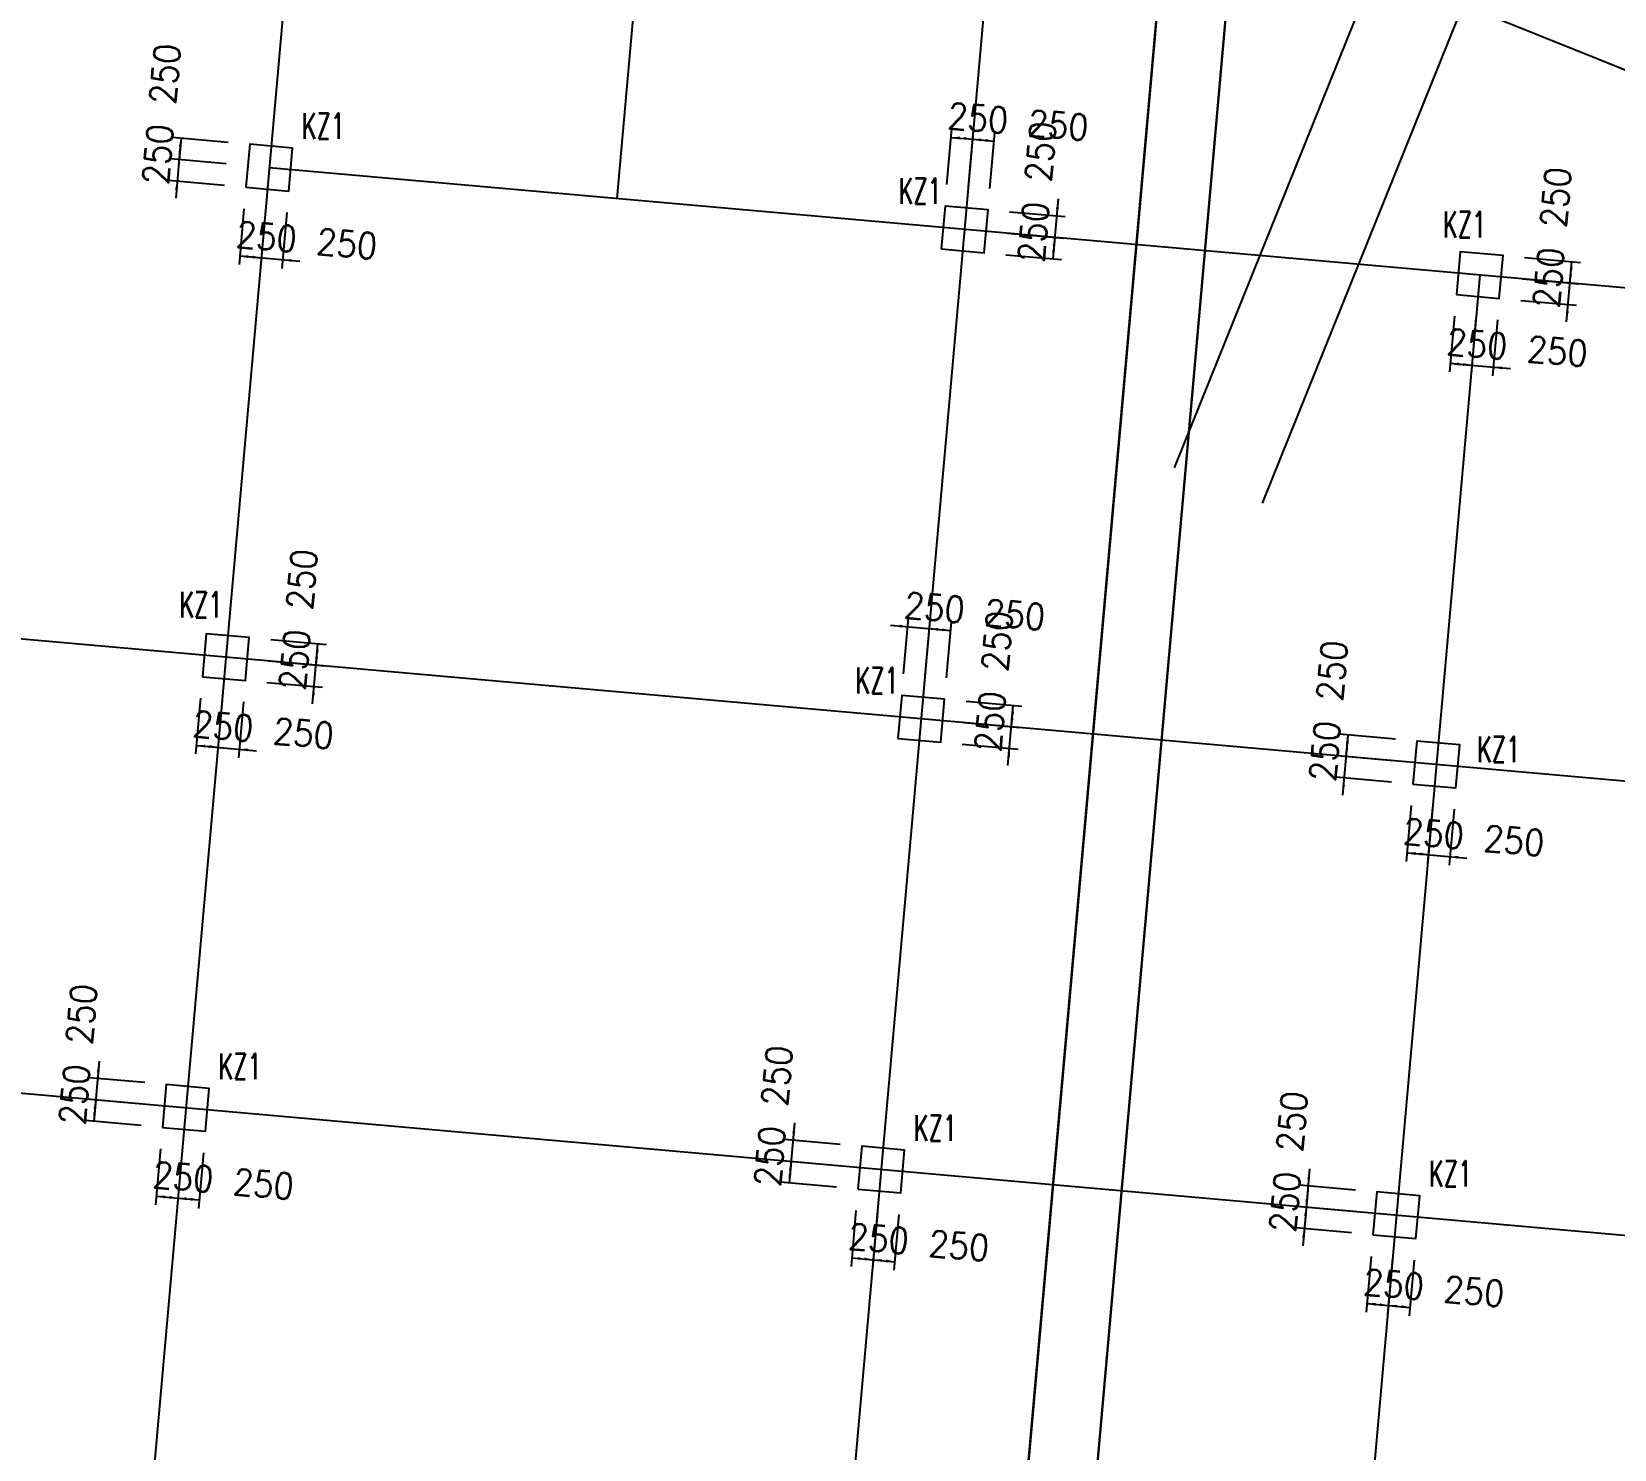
# Model space of a CAD drawing. Extents: x 387171 to 699106, y 11966 to 245688.
# Drawn here: x 509196 to 527559, y 63313 to 79759 of the extents above; entities that cross this region are included whole.
import ezdxf

# ---------------------------------------------------------------- set-up
doc = ezdxf.new("R2010")
doc.units = 0
doc.header["$LTSCALE"] = 100
doc.header["$MEASUREMENT"] = 0
for name, color, linetype in [('COLU', 7, 'Continuous'), ('DIM', 3, 'Continuous'), ('DOTE', 253, 'Continuous'), ('h后浇带', 51, 'Continuous'), ('NUM', 7, 'Continuous')]:
    doc.layers.add(name, color=color, linetype=linetype)
doc.styles.get("Standard").update_dxf_attribs({"font": 'standard'})
doc.dimstyles.get("Standard").update_dxf_attribs({"dimtxt": 300, "dimasz": 100, "dimexe": 100, "dimexo": 250, "dimgap": 100, "dimtad": 0, "dimtoh": 1, "dimdec": 0, "dimdsep": 46, "dimcen": 0.09, "dimclrt": 7, "dimadec": 0, "dimazin": 0, "dimtfac": 1, "dimtdec": 4, "dimtofl": 0, "dimtmove": 0, "dimatfit": 3, "dimfxl": 1, "dimtolj": 1, "dimtzin": 0, "dimarcsym": 0})

# ---------------------------------------------------------------- blocks, each defined once
blk = doc.blocks.new('*D3729')
at = {"layer": 'DIM', "color": 0, "linetype": 'ByBlock', "lineweight": -2}
for p, q in [((511476, 78474), (510829, 78532)), ((510929, 78523), (510907, 78274)), ((511454, 78225), (510807, 78283))]:
    blk.add_line(p, q, dxfattribs=at)
for points in [[(510929, 78523), (510936, 78422), (510903, 78425)], [(510907, 78274), (510899, 78375), (510932, 78372)]]:
    blk.add_solid(points, dxfattribs=at)
at = {"layer": 'DIM', "color": 7, "linetype": 'Continuous', "lineweight": -2, "insert": (510744, 79268), "char_height": 300, "width": 566.67, "attachment_point": 5, "rotation": 84.9316}
blk.add_mtext('250', dxfattribs=at)
blk = doc.blocks.new('*D4482')
at = {"layer": 'DIM', "color": 0, "linetype": 'ByBlock', "lineweight": -2}
for p, q in [((510924, 78473), (510867, 77826)), ((511454, 78225), (510807, 78283)), ((511432, 77976), (510785, 78034))]:
    blk.add_line(p, q, dxfattribs=at)
for points in [[(510907, 78274), (510899, 78375), (510932, 78372)], [(510884, 78025), (510892, 77924), (510859, 77927)]]:
    blk.add_solid(points, dxfattribs=at)
at = {"layer": 'DIM', "color": 7, "linetype": 'Continuous', "lineweight": -2, "insert": (510661, 78336), "char_height": 300, "width": 566.67, "attachment_point": 5, "rotation": 84.9316}
blk.add_mtext('250', dxfattribs=at)
blk = doc.blocks.new('*D4243')
at = {"layer": 'DIM', "color": 0, "linetype": 'ByBlock', "lineweight": -2}
for p, q in [((511659, 77705), (511602, 77058)), ((511908, 77683), (511851, 77035)), ((511611, 77157), (511860, 77135))]:
    blk.add_line(p, q, dxfattribs=at)
for points in [[(511611, 77157), (511712, 77165), (511709, 77132)], [(511860, 77135), (511759, 77127), (511762, 77161)]]:
    blk.add_solid(points, dxfattribs=at)
at = {"layer": 'DIM', "color": 7, "linetype": 'Continuous', "lineweight": -2, "insert": (511922, 77381), "char_height": 300, "width": 566.67, "attachment_point": 5, "rotation": 354.9316}
blk.add_mtext('250', dxfattribs=at)
blk = doc.blocks.new('*D440')
at = {"layer": 'DIM', "color": 0, "linetype": 'ByBlock', "lineweight": -2}
for p, q in [((511908, 77683), (511851, 77035)), ((512157, 77661), (512100, 77013)), ((511660, 77153), (512308, 77095))]:
    blk.add_line(p, q, dxfattribs=at)
for points in [[(511860, 77135), (511759, 77127), (511762, 77161)], [(512109, 77113), (512210, 77121), (512207, 77088)]]:
    blk.add_solid(points, dxfattribs=at)
at = {"layer": 'DIM', "color": 7, "linetype": 'Continuous', "lineweight": -2, "insert": (512854, 77298), "char_height": 300, "width": 566.67, "attachment_point": 5, "rotation": 354.9316}
blk.add_mtext('250', dxfattribs=at)
blk = doc.blocks.new('*D3329')
at = {"layer": 'DIM', "color": 0, "linetype": 'ByBlock', "lineweight": -2}
for p, q in [((525704, 76459), (525647, 75812)), ((525953, 76437), (525896, 75790)), ((525656, 75912), (525905, 75889))]:
    blk.add_line(p, q, dxfattribs=at)
for points in [[(525656, 75912), (525757, 75919), (525754, 75886)], [(525905, 75889), (525803, 75882), (525806, 75915)]]:
    blk.add_solid(points, dxfattribs=at)
at = {"layer": 'DIM', "color": 7, "linetype": 'Continuous', "lineweight": -2, "insert": (525967, 76135), "char_height": 300, "width": 566.67, "attachment_point": 5, "rotation": 354.9316}
blk.add_mtext('250', dxfattribs=at)
blk = doc.blocks.new('*D3116')
at = {"layer": 'DIM', "color": 0, "linetype": 'ByBlock', "lineweight": -2}
for p, q in [((525953, 76437), (525896, 75790)), ((526202, 76415), (526145, 75768)), ((525705, 75907), (526353, 75850))]:
    blk.add_line(p, q, dxfattribs=at)
for points in [[(525905, 75889), (525803, 75882), (525806, 75915)], [(526154, 75867), (526255, 75875), (526252, 75842)]]:
    blk.add_solid(points, dxfattribs=at)
at = {"layer": 'DIM', "color": 7, "linetype": 'Continuous', "lineweight": -2, "insert": (526899, 76052), "char_height": 300, "width": 566.67, "attachment_point": 5, "rotation": 354.9316}
blk.add_mtext('250', dxfattribs=at)
blk = doc.blocks.new('*D3283')
at = {"layer": 'DIM', "color": 0, "linetype": 'ByBlock', "lineweight": -2}
for p, q in [((527003, 76394), (527061, 77042)), ((526495, 76891), (527143, 76834)), ((526473, 76642), (527121, 76585))]:
    blk.add_line(p, q, dxfattribs=at)
for points in [[(527043, 76843), (527035, 76944), (527069, 76941)], [(527021, 76594), (527029, 76492), (526996, 76495)]]:
    blk.add_solid(points, dxfattribs=at)
at = {"layer": 'DIM', "color": 7, "linetype": 'Continuous', "lineweight": -2, "insert": (526798, 76905), "char_height": 300, "width": 566.67, "attachment_point": 5, "rotation": 84.9316}
blk.add_mtext('250', dxfattribs=at)
blk = doc.blocks.new('*D4030')
at = {"layer": 'DIM', "color": 0, "linetype": 'ByBlock', "lineweight": -2}
for p, q in [((526517, 77140), (527165, 77083)), ((527043, 76843), (527065, 77092)), ((526495, 76891), (527143, 76834))]:
    blk.add_line(p, q, dxfattribs=at)
for points in [[(527043, 76843), (527035, 76944), (527069, 76941)], [(527065, 77092), (527073, 76991), (527040, 76993)]]:
    blk.add_solid(points, dxfattribs=at)
at = {"layer": 'DIM', "color": 7, "linetype": 'Continuous', "lineweight": -2, "insert": (526880, 77837), "char_height": 300, "width": 566.67, "attachment_point": 5, "rotation": 84.9316}
blk.add_mtext('250', dxfattribs=at)
blk = doc.blocks.new('*D3796')
at = {"layer": 'DIM', "color": 0, "linetype": 'ByBlock', "lineweight": -2}
for p, q in [((521106, 77821), (521049, 77173)), ((520541, 77670), (521188, 77613)), ((520519, 77421), (521166, 77364))]:
    blk.add_line(p, q, dxfattribs=at)
for points in [[(521089, 77622), (521081, 77723), (521114, 77720)], [(521067, 77373), (521074, 77272), (521041, 77275)]]:
    blk.add_solid(points, dxfattribs=at)
at = {"layer": 'DIM', "color": 7, "linetype": 'Continuous', "lineweight": -2, "insert": (520904, 78367), "char_height": 300, "width": 566.67, "attachment_point": 5, "rotation": 84.9316}
blk.add_mtext('250', dxfattribs=at)
blk = doc.blocks.new('*D4539')
at = {"layer": 'DIM', "color": 0, "linetype": 'ByBlock', "lineweight": -2}
for p, q in [((520519, 77421), (521166, 77364)), ((521067, 77373), (521045, 77124)), ((520497, 77172), (521144, 77115))]:
    blk.add_line(p, q, dxfattribs=at)
for points in [[(521067, 77373), (521074, 77272), (521041, 77275)], [(521045, 77124), (521037, 77225), (521070, 77222)]]:
    blk.add_solid(points, dxfattribs=at)
at = {"layer": 'DIM', "color": 7, "linetype": 'Continuous', "lineweight": -2, "insert": (520821, 77435), "char_height": 300, "width": 566.67, "attachment_point": 5, "rotation": 84.9316}
blk.add_mtext('250', dxfattribs=at)
blk = doc.blocks.new('*D4296')
at = {"layer": 'DIM', "color": 0, "linetype": 'ByBlock', "lineweight": -2}
for p, q in [((519816, 77986), (519873, 78633)), ((520065, 77963), (520122, 78611)), ((519864, 78533), (520114, 78511))]:
    blk.add_line(p, q, dxfattribs=at)
for points in [[(519864, 78533), (519966, 78541), (519963, 78508)], [(520114, 78511), (520012, 78504), (520015, 78537)]]:
    blk.add_solid(points, dxfattribs=at)
at = {"layer": 'DIM', "color": 7, "linetype": 'Continuous', "lineweight": -2, "insert": (520176, 78757), "char_height": 300, "width": 566.67, "attachment_point": 5, "rotation": 354.9316}
blk.add_mtext('250', dxfattribs=at)
blk = doc.blocks.new('*D498')
at = {"layer": 'DIM', "color": 0, "linetype": 'ByBlock', "lineweight": -2}
for p, q in [((520065, 77963), (520122, 78611)), ((520114, 78511), (520363, 78489)), ((520314, 77941), (520371, 78589))]:
    blk.add_line(p, q, dxfattribs=at)
for points in [[(520114, 78511), (520215, 78519), (520212, 78486)], [(520363, 78489), (520261, 78481), (520264, 78515)]]:
    blk.add_solid(points, dxfattribs=at)
at = {"layer": 'DIM', "color": 7, "linetype": 'Continuous', "lineweight": -2, "insert": (521108, 78674), "char_height": 300, "width": 566.67, "attachment_point": 5, "rotation": 354.9316}
blk.add_mtext('250', dxfattribs=at)
blk = doc.blocks.new('*D4141')
at = {"layer": 'DIM', "color": 0, "linetype": 'ByBlock', "lineweight": -2}
for p, q in [((525201, 70782), (525143, 70134)), ((525450, 70760), (525392, 70112)), ((525152, 70234), (525401, 70212))]:
    blk.add_line(p, q, dxfattribs=at)
for points in [[(525152, 70234), (525253, 70242), (525250, 70208)], [(525401, 70212), (525300, 70204), (525303, 70237)]]:
    blk.add_solid(points, dxfattribs=at)
at = {"layer": 'DIM', "color": 7, "linetype": 'Continuous', "lineweight": -2, "insert": (525463, 70457), "char_height": 300, "width": 566.67, "attachment_point": 5, "rotation": 354.9316}
blk.add_mtext('250', dxfattribs=at)
blk = doc.blocks.new('*D500')
at = {"layer": 'DIM', "color": 0, "linetype": 'ByBlock', "lineweight": -2}
for p, q in [((525450, 70760), (525392, 70112)), ((525699, 70738), (525641, 70090)), ((525202, 70229), (525849, 70172))]:
    blk.add_line(p, q, dxfattribs=at)
for points in [[(525401, 70212), (525300, 70204), (525303, 70237)], [(525650, 70190), (525751, 70197), (525748, 70164)]]:
    blk.add_solid(points, dxfattribs=at)
at = {"layer": 'DIM', "color": 7, "linetype": 'Continuous', "lineweight": -2, "insert": (526396, 70375), "char_height": 300, "width": 566.67, "attachment_point": 5, "rotation": 354.9316}
blk.add_mtext('250', dxfattribs=at)
blk = doc.blocks.new('*D116')
at = {"layer": 'DIM', "color": 0, "linetype": 'ByBlock', "lineweight": -2}
for p, q in [((524408, 70902), (524466, 71550)), ((524996, 71302), (524348, 71359)), ((524974, 71053), (524326, 71110))]:
    blk.add_line(p, q, dxfattribs=at)
for points in [[(524448, 71350), (524440, 71451), (524473, 71449)], [(524426, 71101), (524433, 71000), (524400, 71003)]]:
    blk.add_solid(points, dxfattribs=at)
at = {"layer": 'DIM', "color": 7, "linetype": 'Continuous', "lineweight": -2, "insert": (524202, 71413), "char_height": 300, "width": 566.67, "attachment_point": 5, "rotation": 84.9316}
blk.add_mtext('250', dxfattribs=at)
blk = doc.blocks.new('*D1009')
at = {"layer": 'DIM', "color": 0, "linetype": 'ByBlock', "lineweight": -2}
for p, q in [((525018, 71551), (524370, 71608)), ((524448, 71350), (524470, 71599)), ((524996, 71302), (524348, 71359))]:
    blk.add_line(p, q, dxfattribs=at)
for points in [[(524448, 71350), (524440, 71451), (524473, 71449)], [(524470, 71599), (524478, 71498), (524444, 71501)]]:
    blk.add_solid(points, dxfattribs=at)
at = {"layer": 'DIM', "color": 7, "linetype": 'Continuous', "lineweight": -2, "insert": (524285, 72345), "char_height": 300, "width": 566.67, "attachment_point": 5, "rotation": 84.9316}
blk.add_mtext('250', dxfattribs=at)
blk = doc.blocks.new('*D1724')
at = {"layer": 'DIM', "color": 0, "linetype": 'ByBlock', "lineweight": -2}
for p, q in [((511156, 72027), (511098, 71380)), ((511405, 72005), (511347, 71358)), ((511107, 71479), (511356, 71457))]:
    blk.add_line(p, q, dxfattribs=at)
for points in [[(511107, 71479), (511208, 71487), (511205, 71454)], [(511356, 71457), (511255, 71450), (511258, 71483)]]:
    blk.add_solid(points, dxfattribs=at)
at = {"layer": 'DIM', "color": 7, "linetype": 'Continuous', "lineweight": -2, "insert": (511418, 71703), "char_height": 300, "width": 566.67, "attachment_point": 5, "rotation": 354.9316}
blk.add_mtext('250', dxfattribs=at)
blk = doc.blocks.new('*D1338')
at = {"layer": 'DIM', "color": 0, "linetype": 'ByBlock', "lineweight": -2}
for p, q in [((511405, 72005), (511347, 71358)), ((511654, 71983), (511596, 71336)), ((511157, 71475), (511804, 71418))]:
    blk.add_line(p, q, dxfattribs=at)
for points in [[(511356, 71457), (511255, 71450), (511258, 71483)], [(511605, 71435), (511706, 71443), (511703, 71410)]]:
    blk.add_solid(points, dxfattribs=at)
at = {"layer": 'DIM', "color": 7, "linetype": 'Continuous', "lineweight": -2, "insert": (512351, 71620), "char_height": 300, "width": 566.67, "attachment_point": 5, "rotation": 354.9316}
blk.add_mtext('250', dxfattribs=at)
blk = doc.blocks.new('*D2101')
at = {"layer": 'DIM', "color": 0, "linetype": 'ByBlock', "lineweight": -2}
for p, q in [((512455, 71962), (512512, 72610)), ((511947, 72459), (512594, 72402)), ((511925, 72210), (512572, 72153))]:
    blk.add_line(p, q, dxfattribs=at)
for points in [[(512495, 72411), (512487, 72512), (512520, 72509)], [(512473, 72162), (512480, 72060), (512447, 72063)]]:
    blk.add_solid(points, dxfattribs=at)
at = {"layer": 'DIM', "color": 7, "linetype": 'Continuous', "lineweight": -2, "insert": (512249, 72473), "char_height": 300, "width": 566.67, "attachment_point": 5, "rotation": 84.9316}
blk.add_mtext('250', dxfattribs=at)
blk = doc.blocks.new('*D1857')
at = {"layer": 'DIM', "color": 0, "linetype": 'ByBlock', "lineweight": -2}
for p, q in [((511969, 72708), (512616, 72651)), ((512495, 72411), (512517, 72660)), ((511947, 72459), (512594, 72402))]:
    blk.add_line(p, q, dxfattribs=at)
for points in [[(512517, 72660), (512525, 72558), (512491, 72561)], [(512495, 72411), (512487, 72512), (512520, 72509)]]:
    blk.add_solid(points, dxfattribs=at)
at = {"layer": 'DIM', "color": 7, "linetype": 'Continuous', "lineweight": -2, "insert": (512332, 73405), "char_height": 300, "width": 566.67, "attachment_point": 5, "rotation": 84.9316}
blk.add_mtext('250', dxfattribs=at)
blk = doc.blocks.new('*D2626')
at = {"layer": 'DIM', "color": 0, "linetype": 'ByBlock', "lineweight": -2}
for p, q in [((519312, 72308), (519370, 72955)), ((519561, 72286), (519619, 72933)), ((519162, 72873), (519809, 72816))]:
    blk.add_line(p, q, dxfattribs=at)
for points in [[(519361, 72856), (519260, 72848), (519263, 72881)], [(519610, 72834), (519711, 72841), (519708, 72808)]]:
    blk.add_solid(points, dxfattribs=at)
at = {"layer": 'DIM', "color": 7, "linetype": 'Continuous', "lineweight": -2, "insert": (519672, 73079), "char_height": 300, "width": 566.67, "attachment_point": 5, "rotation": 354.9316}
blk.add_mtext('250', dxfattribs=at)
blk = doc.blocks.new('*D2388')
at = {"layer": 'DIM', "color": 0, "linetype": 'ByBlock', "lineweight": -2}
for p, q in [((519561, 72286), (519619, 72933)), ((519810, 72264), (519868, 72911)), ((519610, 72834), (519859, 72812))]:
    blk.add_line(p, q, dxfattribs=at)
for points in [[(519610, 72834), (519711, 72841), (519708, 72808)], [(519859, 72812), (519758, 72804), (519761, 72837)]]:
    blk.add_solid(points, dxfattribs=at)
at = {"layer": 'DIM', "color": 7, "linetype": 'Continuous', "lineweight": -2, "insert": (520605, 72996), "char_height": 300, "width": 566.67, "attachment_point": 5, "rotation": 354.9316}
blk.add_mtext('250', dxfattribs=at)
blk = doc.blocks.new('*D2567')
at = {"layer": 'DIM', "color": 0, "linetype": 'ByBlock', "lineweight": -2}
for p, q in [((520523, 71247), (520581, 71894)), ((520015, 71744), (520663, 71686)), ((519993, 71495), (520641, 71437))]:
    blk.add_line(p, q, dxfattribs=at)
for points in [[(520563, 71695), (520555, 71796), (520589, 71793)], [(520541, 71446), (520549, 71345), (520516, 71348)]]:
    blk.add_solid(points, dxfattribs=at)
at = {"layer": 'DIM', "color": 7, "linetype": 'Continuous', "lineweight": -2, "insert": (520318, 71757), "char_height": 300, "width": 566.67, "attachment_point": 5, "rotation": 84.9316}
blk.add_mtext('250', dxfattribs=at)
blk = doc.blocks.new('*D3333')
at = {"layer": 'DIM', "color": 0, "linetype": 'ByBlock', "lineweight": -2}
for p, q in [((520037, 71993), (520685, 71935)), ((520563, 71695), (520585, 71944)), ((520015, 71744), (520663, 71686))]:
    blk.add_line(p, q, dxfattribs=at)
for points in [[(520585, 71944), (520593, 71843), (520560, 71846)], [(520563, 71695), (520555, 71796), (520589, 71793)]]:
    blk.add_solid(points, dxfattribs=at)
at = {"layer": 'DIM', "color": 7, "linetype": 'Continuous', "lineweight": -2, "insert": (520400, 72690), "char_height": 300, "width": 566.67, "attachment_point": 5, "rotation": 84.9316}
blk.add_mtext('250', dxfattribs=at)
blk = doc.blocks.new('*D2813')
at = {"layer": 'DIM', "color": 0, "linetype": 'ByBlock', "lineweight": -2}
for p, q in [((524024, 66569), (523966, 65922)), ((524554, 66321), (523907, 66379)), ((524532, 66072), (523884, 66130))]:
    blk.add_line(p, q, dxfattribs=at)
for points in [[(524006, 66370), (523998, 66471), (524032, 66468)], [(523984, 66121), (523992, 66020), (523959, 66023)]]:
    blk.add_solid(points, dxfattribs=at)
at = {"layer": 'DIM', "color": 7, "linetype": 'Continuous', "lineweight": -2, "insert": (523821, 67116), "char_height": 300, "width": 566.67, "attachment_point": 5, "rotation": 84.9316}
blk.add_mtext('250', dxfattribs=at)
blk = doc.blocks.new('*D3706')
at = {"layer": 'DIM', "color": 0, "linetype": 'ByBlock', "lineweight": -2}
for p, q in [((524002, 66320), (523944, 65673)), ((524532, 66072), (523884, 66130)), ((524510, 65823), (523862, 65881))]:
    blk.add_line(p, q, dxfattribs=at)
for points in [[(523984, 66121), (523976, 66222), (524009, 66219)], [(523962, 65872), (523970, 65771), (523937, 65774)]]:
    blk.add_solid(points, dxfattribs=at)
at = {"layer": 'DIM', "color": 7, "linetype": 'Continuous', "lineweight": -2, "insert": (523739, 66183), "char_height": 300, "width": 566.67, "attachment_point": 5, "rotation": 84.9316}
blk.add_mtext('250', dxfattribs=at)
blk = doc.blocks.new('*D3889')
at = {"layer": 'DIM', "color": 0, "linetype": 'ByBlock', "lineweight": -2}
for p, q in [((524737, 65552), (524679, 64905)), ((524986, 65530), (524928, 64883)), ((524688, 65004), (524937, 64982))]:
    blk.add_line(p, q, dxfattribs=at)
for points in [[(524688, 65004), (524789, 65012), (524786, 64979)], [(524937, 64982), (524836, 64975), (524839, 65008)]]:
    blk.add_solid(points, dxfattribs=at)
at = {"layer": 'DIM', "color": 7, "linetype": 'Continuous', "lineweight": -2, "insert": (524999, 65228), "char_height": 300, "width": 566.67, "attachment_point": 5, "rotation": 354.9316}
blk.add_mtext('250', dxfattribs=at)
blk = doc.blocks.new('*D3500')
at = {"layer": 'DIM', "color": 0, "linetype": 'ByBlock', "lineweight": -2}
for p, q in [((524986, 65530), (524928, 64883)), ((525235, 65508), (525177, 64861)), ((524937, 64982), (525186, 64960))]:
    blk.add_line(p, q, dxfattribs=at)
for points in [[(524937, 64982), (525038, 64990), (525035, 64957)], [(525186, 64960), (525085, 64952), (525088, 64986)]]:
    blk.add_solid(points, dxfattribs=at)
at = {"layer": 'DIM', "color": 7, "linetype": 'Continuous', "lineweight": -2, "insert": (525932, 65145), "char_height": 300, "width": 566.67, "attachment_point": 5, "rotation": 354.9316}
blk.add_mtext('250', dxfattribs=at)
blk = doc.blocks.new('*D4422')
at = {"layer": 'DIM', "color": 0, "linetype": 'ByBlock', "lineweight": -2}
for p, q in [((518047, 67099), (517990, 66452)), ((518577, 66851), (517930, 66909)), ((518555, 66602), (517908, 66660))]:
    blk.add_line(p, q, dxfattribs=at)
for points in [[(518030, 66900), (518022, 67001), (518055, 66998)], [(518007, 66651), (518015, 66550), (517982, 66553)]]:
    blk.add_solid(points, dxfattribs=at)
at = {"layer": 'DIM', "color": 7, "linetype": 'Continuous', "lineweight": -2, "insert": (517845, 67646), "char_height": 300, "width": 566.67, "attachment_point": 5, "rotation": 84.9316}
blk.add_mtext('250', dxfattribs=at)
blk = doc.blocks.new('*D4046')
at = {"layer": 'DIM', "color": 0, "linetype": 'ByBlock', "lineweight": -2}
for p, q in [((518555, 66602), (517908, 66660)), ((518007, 66651), (517985, 66402)), ((518533, 66353), (517886, 66411))]:
    blk.add_line(p, q, dxfattribs=at)
for points in [[(517985, 66402), (517978, 66503), (518011, 66500)], [(518007, 66651), (518015, 66550), (517982, 66553)]]:
    blk.add_solid(points, dxfattribs=at)
at = {"layer": 'DIM', "color": 7, "linetype": 'Continuous', "lineweight": -2, "insert": (517762, 66713), "char_height": 300, "width": 566.67, "attachment_point": 5, "rotation": 84.9316}
blk.add_mtext('250', dxfattribs=at)
blk = doc.blocks.new('*D378')
at = {"layer": 'DIM', "color": 0, "linetype": 'ByBlock', "lineweight": -2}
for p, q in [((518760, 66082), (518703, 65435)), ((519009, 66060), (518952, 65413)), ((518712, 65534), (518961, 65512))]:
    blk.add_line(p, q, dxfattribs=at)
for points in [[(518712, 65534), (518813, 65542), (518810, 65509)], [(518961, 65512), (518860, 65505), (518862, 65538)]]:
    blk.add_solid(points, dxfattribs=at)
at = {"layer": 'DIM', "color": 7, "linetype": 'Continuous', "lineweight": -2, "insert": (519023, 65758), "char_height": 300, "width": 566.67, "attachment_point": 5, "rotation": 354.9316}
blk.add_mtext('250', dxfattribs=at)
blk = doc.blocks.new('*D4560')
at = {"layer": 'DIM', "color": 0, "linetype": 'ByBlock', "lineweight": -2}
for p, q in [((519009, 66060), (518952, 65413)), ((519258, 66038), (519201, 65391)), ((518961, 65512), (519210, 65490))]:
    blk.add_line(p, q, dxfattribs=at)
for points in [[(518961, 65512), (519062, 65520), (519059, 65487)], [(519210, 65490), (519109, 65482), (519112, 65516)]]:
    blk.add_solid(points, dxfattribs=at)
at = {"layer": 'DIM', "color": 7, "linetype": 'Continuous', "lineweight": -2, "insert": (519955, 65675), "char_height": 300, "width": 566.67, "attachment_point": 5, "rotation": 354.9316}
blk.add_mtext('250', dxfattribs=at)
blk = doc.blocks.new('*D188')
at = {"layer": 'DIM', "color": 0, "linetype": 'ByBlock', "lineweight": -2}
for p, q in [((509979, 67815), (509921, 67167)), ((510509, 67567), (509862, 67624)), ((510487, 67318), (509840, 67375))]:
    blk.add_line(p, q, dxfattribs=at)
for points in [[(509961, 67616), (509953, 67717), (509987, 67714)], [(509939, 67367), (509947, 67265), (509914, 67268)]]:
    blk.add_solid(points, dxfattribs=at)
at = {"layer": 'DIM', "color": 7, "linetype": 'Continuous', "lineweight": -2, "insert": (509776, 68361), "char_height": 300, "width": 566.67, "attachment_point": 5, "rotation": 84.9316}
blk.add_mtext('250', dxfattribs=at)
blk = doc.blocks.new('*D1085')
at = {"layer": 'DIM', "color": 0, "linetype": 'ByBlock', "lineweight": -2}
for p, q in [((510487, 67318), (509840, 67375)), ((509939, 67367), (509917, 67118)), ((510465, 67069), (509817, 67126))]:
    blk.add_line(p, q, dxfattribs=at)
for points in [[(509917, 67118), (509909, 67219), (509942, 67216)], [(509939, 67367), (509947, 67265), (509914, 67268)]]:
    blk.add_solid(points, dxfattribs=at)
at = {"layer": 'DIM', "color": 7, "linetype": 'Continuous', "lineweight": -2, "insert": (509694, 67429), "char_height": 300, "width": 566.67, "attachment_point": 5, "rotation": 84.9316}
blk.add_mtext('250', dxfattribs=at)
blk = doc.blocks.new('*D698')
at = {"layer": 'DIM', "color": 0, "linetype": 'ByBlock', "lineweight": -2}
for p, q in [((510692, 66798), (510634, 66150)), ((510941, 66776), (510883, 66128)), ((510643, 66250), (510892, 66228))]:
    blk.add_line(p, q, dxfattribs=at)
for points in [[(510643, 66250), (510744, 66258), (510741, 66225)], [(510892, 66228), (510791, 66220), (510794, 66253)]]:
    blk.add_solid(points, dxfattribs=at)
at = {"layer": 'DIM', "color": 7, "linetype": 'Continuous', "lineweight": -2, "insert": (510954, 66473), "char_height": 300, "width": 566.67, "attachment_point": 5, "rotation": 354.9316}
blk.add_mtext('250', dxfattribs=at)
blk = doc.blocks.new('*D1454')
at = {"layer": 'DIM', "color": 0, "linetype": 'ByBlock', "lineweight": -2}
for p, q in [((510941, 66776), (510883, 66128)), ((511190, 66754), (511132, 66106)), ((510892, 66228), (511141, 66206))]:
    blk.add_line(p, q, dxfattribs=at)
for points in [[(510892, 66228), (510993, 66236), (510990, 66203)], [(511141, 66206), (511040, 66198), (511043, 66231)]]:
    blk.add_solid(points, dxfattribs=at)
at = {"layer": 'DIM', "color": 7, "linetype": 'Continuous', "lineweight": -2, "insert": (511887, 66391), "char_height": 300, "width": 566.67, "attachment_point": 5, "rotation": 354.9316}
blk.add_mtext('250', dxfattribs=at)
blk = doc.blocks.new('后浇带现场')
at = {"color": 6, "lineweight": 30}
for points in [[(703006, 581720), (706851, 625070)], [(703803, 581649), (707583, 624270)]]:
    blk.add_lwpolyline(points, dxfattribs=at)
at = {"layer": 'h后浇带', "color": 1}
for p, q in [((705657, 611605), (703006, 581720)), ((706457, 611569), (703803, 581649))]:
    blk.add_line(p, q, dxfattribs=at)

msp = doc.modelspace()

# ---------------------------------------------------------------- linework, layer by layer
at = {"layer": 'COLU'}
for points in [[(511681.3, 77954.1), (512179.4, 77909.9), (512223.5, 78407.9), (511725.5, 78452.1)], [(519749.6, 77238.5), (520247.7, 77194.3), (520291.9, 77692.3), (519793.8, 77736.5)], [(525726.2, 76708.4), (526224.2, 76664.2), (526268.4, 77162.3), (525770.4, 77206.5)], [(511177.7, 72276.4), (511675.8, 72232.2), (511720, 72730.2), (511221.9, 72774.4)], [(519246.1, 71560.8), (519744.1, 71516.6), (519788.3, 72014.6), (519290.2, 72058.8)], [(525222.6, 71030.7), (525720.7, 70986.5), (525764.8, 71484.6), (525266.8, 71528.7)], [(510713.9, 67046.9), (511212, 67002.7), (511256.2, 67500.8), (510758.1, 67544.9)], [(518782.3, 66331.3), (519280.3, 66287.1), (519324.5, 66785.2), (518826.4, 66829.3)], [(524758.8, 65801.2), (525256.9, 65757.1), (525301, 66255.1), (524803, 66299.3)]]:
    msp.add_lwpolyline(points, close=True, dxfattribs=at)
at = {"layer": 'DOTE'}
for p, q in [((522455.3, 74700.8), (530841.6, 95505.2)), ((513167.2, 91877.2), (509665.9, 52400.8)), ((521288.5, 91759.3), (517734.3, 51685.2)), ((523475.5, 74289.6), (530291.6, 91198.5)), ((516702.2, 85891.5), (515986.6, 77823.2)), ((539160.8, 74685), (523997.2, 80797.6)), ((536147.1, 76035.2), (511952.4, 78181)), ((525997.3, 76935.3), (523710.8, 51155.1)), ((598855.8, 64751.1), (495312.2, 73934.5)), ((662839, 53805.8), (502916.7, 67989.4))]:
    msp.add_line(p, q, dxfattribs=at)

# ---------------------------------------------------------------- block references
at = {"color": 3, "lineweight": 30}
msp.add_blockref('后浇带现场', (-182998.7, -527042.1), dxfattribs=at)

# ---------------------------------------------------------------- texts
at = {"layer": 'NUM', "color": 200, "width": 0.7}
for p in [(512329.6, 78514), (519253.6, 77760), (525570.1, 77371.6), (510909, 72961.7), (518753.5, 72082.4), (525965.9, 71284), (511362.2, 67606.8), (519430.6, 66891.2), (525407.1, 66361.2)]:
    msp.add_text('KZ1', height=300, dxfattribs=at).set_placement(p)

# ---------------------------------------------------------------- dimensions: what is measured, and where the dimension line sits
at = {"layer": 'DIM', "color": 200}
for p1, p2, distance, picture, middle in [((511725.5, 78452.1), (511703.4, 78203.1), -800, '*D3729', (510698.9, 78762.1)), ((519793.8, 77736.5), (520042.8, 77714.4), 800, '*D4296', (519669.3, 78801.7)), ((520042.8, 77714.4), (520291.9, 77692.3), 800, '*D498', (520601.8, 78719)), ((511703.4, 78203.1), (511681.3, 77954.1), -800, '*D4482', (510616.2, 77829.6)), ((520291.9, 77692.3), (520269.8, 77443.3), 800, '*D3796', (520859, 77861)), ((526246.3, 76913.3), (526268.4, 77162.3), -800, '*D4030', (526835.5, 77330.9)), ((511681.3, 77954.1), (511930.3, 77932), -800, '*D4243', (511415.5, 77425.5)), ((511930.3, 77932), (512179.4, 77909.9), -800, '*D440', (512348, 77342.8)), ((520269.8, 77443.3), (520247.7, 77194.3), 800, '*D4539', (520776.3, 76928.5)), ((526224.2, 76664.2), (526246.3, 76913.3), -800, '*D3283', (526752.8, 76398.4)), ((525726.2, 76708.4), (525975.2, 76686.3), -800, '*D3329', (525460.4, 76179.8)), ((525975.2, 76686.3), (526224.2, 76664.2), -800, '*D3116', (526392.9, 76097.1)), ((511697.9, 72481.2), (511720, 72730.2), -800, '*D1857', (512287.1, 72898.9)), ((519290.2, 72058.8), (519539.3, 72036.7), 800, '*D2626', (519165.8, 73124)), ((519539.3, 72036.7), (519788.3, 72014.6), 800, '*D2388', (520098.3, 73041.3)), ((519766.2, 71765.6), (519788.3, 72014.6), -800, '*D3333', (520355.4, 72183.3)), ((511675.8, 72232.2), (511697.9, 72481.2), -800, '*D2101', (512204.4, 71966.4)), ((525244.7, 71279.7), (525266.8, 71528.7), 800, '*D1009', (524240.2, 71838.7)), ((511177.7, 72276.4), (511426.8, 72254.3), -800, '*D1724', (510911.9, 71747.8)), ((511426.8, 72254.3), (511675.8, 72232.2), -800, '*D1338', (511844.4, 71665.1)), ((519744.1, 71516.6), (519766.2, 71765.6), -800, '*D2567', (520272.7, 71250.8)), ((525222.6, 71030.7), (525244.7, 71279.7), 800, '*D116', (524157.5, 70906.2)), ((525222.6, 71030.7), (525471.6, 71008.6), -800, '*D4141', (524956.8, 70502.1)), ((525471.6, 71008.6), (525720.7, 70986.5), -800, '*D500', (525889.3, 70419.4)), ((510758.1, 67544.9), (510736, 67295.9), -800, '*D188', (509731.5, 67854.9)), ((518826.4, 66829.3), (518804.4, 66580.3), -800, '*D4422', (517799.8, 67139.3)), ((510736, 67295.9), (510713.9, 67046.9), -800, '*D1085', (509648.8, 66922.4)), ((524803, 66299.3), (524780.9, 66050.2), -800, '*D2813', (523776.4, 66609.3)), ((510713.9, 67046.9), (510963, 67024.8), -800, '*D698', (510448.1, 66518.3)), ((518804.4, 66580.3), (518782.3, 66331.3), -800, '*D4046', (517717.1, 66206.8)), ((510963, 67024.8), (511212, 67002.7), -800, '*D1454', (511380.6, 66435.6)), ((524780.9, 66050.2), (524758.8, 65801.2), -800, '*D3706', (523693.7, 65676.8)), ((518782.3, 66331.3), (519031.3, 66309.2), -800, '*D378', (518516.5, 65802.7)), ((519031.3, 66309.2), (519280.3, 66287.1), -800, '*D4560', (519449, 65720)), ((524758.8, 65801.2), (525007.8, 65779.1), -800, '*D3889', (524493, 65272.6)), ((525007.8, 65779.1), (525256.9, 65757.1), -800, '*D3500', (525425.5, 65189.9))]:
    dim = msp.add_aligned_dim(p1=p1, p2=p2, distance=distance, dimstyle='Standard', dxfattribs=at)
    dim.commit()
    dim.dimension.update_dxf_attribs({"geometry": picture, "text_midpoint": middle})

doc.saveas('drawing.dxf')
